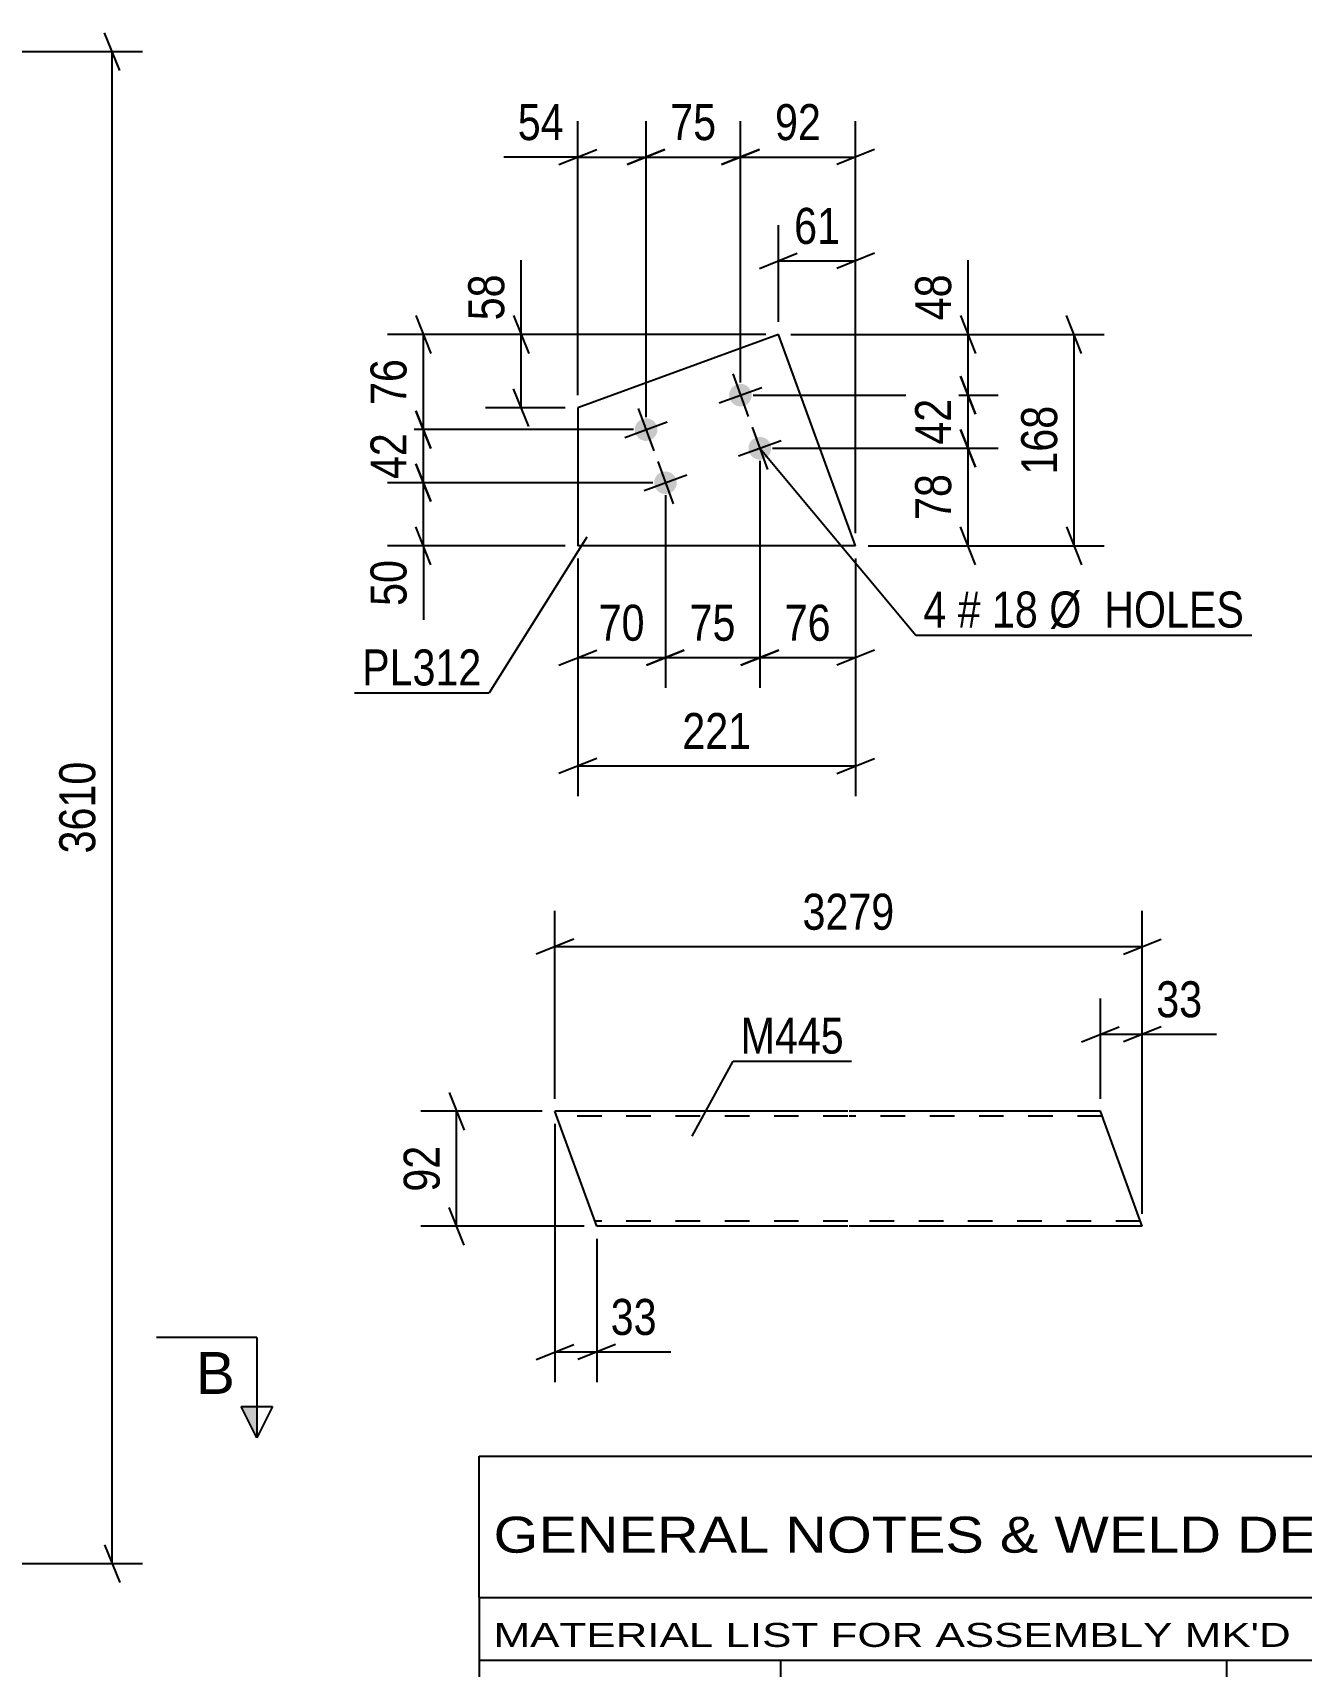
# Model space of a CAD drawing. Header units: millimetres. Extents: x 0 to 594, y 0 to 420.
# Drawn here: x 233.5 to 334.5, y 130 to 260 of the extents above; entities that cross this region are included whole.
import ezdxf

# ---------------------------------------------------------------- set-up
doc = ezdxf.new("R2010")
doc.units = ezdxf.units.MM
doc.linetypes.add('DXK_LINE_DOT2', pattern=[3.9198, 1.9599, -1.9599])
doc.styles.add('Arial', font='ARIAL.TTF', dxfattribs={"height": 0.2})
doc.styles.add('Arial Narrow', font='ARIALN.TTF', dxfattribs={"height": 0.2})

# ---------------------------------------------------------------- blocks, each defined once
blk = doc.blocks.new('Part-570323116-17595 - 17594')
at = {"color": 2, "linetype": 'Continuous'}
for p, q in [((298.36, 174.19), (275.03, 174.19)), ((278.36, 165.04), (275.03, 174.19)), ((318.46, 174.19), (298.46, 174.19)), ((321.5, 165.84), (318.46, 174.19)), ((321.79, 165.04), (321.5, 165.84)), ((298.36, 165.04), (278.36, 165.04)), ((321.79, 165.04), (298.46, 165.04))]:
    blk.add_line(p, q, dxfattribs=at)
at = {"color": 7, "linetype": 'DXK_LINE_DOT2'}
for p, q in [((298.36, 173.79), (275.17, 173.79)), ((318.6, 173.79), (298.46, 173.79)), ((298.36, 165.44), (278.21, 165.44)), ((278.27, 165.27), (278.36, 165.04)), ((321.64, 165.44), (298.46, 165.44)), ((321.77, 165.1), (321.7, 165.27)), ((321.79, 165.04), (321.77, 165.1))]:
    blk.add_line(p, q, dxfattribs=at)
blk = doc.blocks.new('Part-570323116-14296 - 14295')
at = {"color": 2, "linetype": 'Continuous'}
for p, q in [((292.83, 236.01), (276.86, 230.18)), ((298.97, 219.19), (292.83, 236.01)), ((276.86, 230.18), (276.86, 219.19)), ((298.97, 219.19), (276.86, 219.19))]:
    blk.add_line(p, q, dxfattribs=at)
blk = doc.blocks.new('Bolt-570323116-14297 - 14295')
at = {"linetype": 'Continuous'}
for points in [[(290.65, 231.49, -1), (288.96, 230.87, -1)], [(283.14, 228.75, -1), (281.45, 228.13, -1)], [(292.2, 227.26, -1), (290.5, 226.65, -1)], [(284.68, 224.52, -1), (282.99, 223.9, -1)]]:
    blk.add_hatch(color=1, dxfattribs=at).paths.add_polyline_path(points)
at = {"color": 1, "linetype": 'Continuous'}
for p, q in [((289.19, 232.87), (290.42, 229.49)), ((288.12, 230.56), (291.5, 231.8)), ((281.67, 230.13), (282.91, 226.75)), ((280.6, 227.82), (283.98, 229.06)), ((289.66, 226.34), (293.04, 227.57)), ((290.73, 228.64), (291.97, 225.26)), ((283.22, 225.9), (284.45, 222.52)), ((282.14, 223.59), (285.53, 224.83))]:
    blk.add_line(p, q, dxfattribs=at)
blk = doc.blocks.new('StraightDimension-570323116-17625 - 17594')
at = {"color": 7, "linetype": 'Continuous'}
for p, q in [((318.46, 175.19), (318.46, 183.17)), ((321.79, 166.04), (321.79, 183.17)), ((316.96, 179.72), (319.96, 180.92)), ((323.29, 180.92), (320.29, 179.72)), ((318.46, 180.32), (321.79, 180.32)), ((321.79, 180.32), (327.7, 180.32)), ((321.79, 180.32), (327.7, 180.32))]:
    blk.add_line(p, q, dxfattribs=at)
at = {"color": 0}
blk.add_wipeout([(327.17, 181.07), (327.17, 185.27), (322.31, 185.27), (322.31, 181.07)], dxfattribs=at)
at = {"color": 3, "style": 'Arial Narrow'}
blk.add_text('33', height=2.863, dxfattribs=at).set_placement((322.91, 181.67))
blk = doc.blocks.new('StraightDimension-570323116-17601 - 17594')
at = {"color": 7, "linetype": 'Continuous'}
for p, q in [((275.03, 175.19), (275.03, 190.14)), ((321.79, 166.04), (321.79, 190.14)), ((276.53, 187.89), (273.53, 186.69)), ((275.03, 187.29), (321.79, 187.29)), ((320.29, 186.69), (323.29, 187.89))]:
    blk.add_line(p, q, dxfattribs=at)
at = {"color": 0}
blk.add_wipeout([(302.67, 188.04), (302.67, 192.24), (294.15, 192.24), (294.15, 188.04)], dxfattribs=at)
at = {"color": 3, "style": 'Arial Narrow'}
blk.add_text('3279', height=2.863, dxfattribs=at).set_placement((294.75, 188.64))
blk = doc.blocks.new('StraightDimension-570323116-17612 - 17594')
at = {"color": 7, "linetype": 'Continuous'}
for p, q in [((275.03, 173.19), (275.03, 152.64)), ((278.36, 164.04), (278.36, 152.64)), ((273.53, 154.44), (276.53, 155.64)), ((275.03, 155.04), (278.36, 155.04)), ((279.86, 155.64), (276.86, 154.44)), ((278.36, 155.04), (284.27, 155.04)), ((278.36, 155.04), (284.27, 155.04))]:
    blk.add_line(p, q, dxfattribs=at)
at = {"color": 0}
blk.add_wipeout([(283.74, 155.79), (283.74, 159.99), (278.88, 159.99), (278.88, 155.79)], dxfattribs=at)
at = {"color": 3, "style": 'Arial Narrow'}
blk.add_text('33', height=2.863, dxfattribs=at).set_placement((279.48, 156.39))
blk = doc.blocks.new('StraightDimension-570323116-18056 - 17594')
at = {"color": 7, "linetype": 'Continuous'}
for p, q in [((266.61, 175.69), (267.81, 172.69)), ((274.03, 174.19), (264.36, 174.19)), ((267.21, 165.04), (267.21, 174.19)), ((267.81, 163.54), (266.61, 166.54)), ((277.36, 165.04), (264.36, 165.04))]:
    blk.add_line(p, q, dxfattribs=at)
at = {"color": 0}
blk.add_wipeout([(266.46, 172.04), (262.26, 172.04), (262.26, 167.19), (266.46, 167.19)], dxfattribs=at)
at = {"color": 3, "style": 'Arial Narrow'}
blk.add_text('92', height=2.863, rotation=90.0002, dxfattribs=at).set_placement((265.86, 167.79))
blk = doc.blocks.new('StraightDimension-570323116-12485 - 2436')
at = {"color": 7, "linetype": 'Continuous'}
for p, q in [((240.39, 257.03), (239.19, 260.03)), ((192.73, 258.53), (242.19, 258.53)), ((239.79, 138.19), (239.79, 258.53)), ((239.19, 139.69), (240.39, 136.69)), ((197.91, 138.19), (242.19, 138.19))]:
    blk.add_line(p, q, dxfattribs=at)
at = {"color": 0}
blk.add_wipeout([(239.04, 202.62), (234.84, 202.62), (234.84, 194.11), (239.04, 194.11)], dxfattribs=at)
at = {"color": 3, "style": 'Arial Narrow'}
blk.add_text('3610', height=2.863, rotation=90.0002, dxfattribs=at).set_placement((238.44, 194.71))
blk = doc.blocks.new('StraightDimension-570323116-14584 - 14295')
at = {"color": 7, "linetype": 'Continuous'}
for p, q in [((289.81, 232.18), (289.81, 252.98)), ((298.97, 220.19), (298.97, 252.98)), ((288.31, 249.53), (291.31, 250.73)), ((289.81, 250.13), (298.97, 250.13)), ((300.47, 250.73), (297.47, 249.53))]:
    blk.add_line(p, q, dxfattribs=at)
at = {"color": 0}
blk.add_wipeout([(296.82, 250.88), (296.82, 255.08), (291.96, 255.08), (291.96, 250.88)], dxfattribs=at)
at = {"color": 3, "style": 'Arial Narrow'}
blk.add_text('92', height=2.863, dxfattribs=at).set_placement((292.56, 251.48))
blk = doc.blocks.new('StraightDimension-570323116-14580 - 14295')
at = {"color": 7, "linetype": 'Continuous'}
for p, q in [((316.97, 234.51), (315.77, 237.51)), ((293.83, 236.01), (318.77, 236.01)), ((316.37, 219.19), (316.37, 236.01)), ((315.77, 220.69), (316.97, 217.69)), ((299.97, 219.19), (318.77, 219.19))]:
    blk.add_line(p, q, dxfattribs=at)
at = {"color": 0}
blk.add_wipeout([(315.62, 230.94), (311.42, 230.94), (311.42, 224.26), (315.62, 224.26)], dxfattribs=at)
at = {"color": 3, "style": 'Arial Narrow'}
blk.add_text('168', height=2.863, rotation=90.0002, dxfattribs=at).set_placement((315.02, 224.86))
blk = doc.blocks.new('StraightDimension-570323116-14574 - 14295')
at = {"color": 7, "linetype": 'Continuous'}
for p, q in [((272.35, 236.01), (272.35, 241.92)), ((272.35, 236.01), (272.35, 241.92)), ((271.75, 237.51), (272.95, 234.51)), ((291.83, 236.01), (269.5, 236.01)), ((272.35, 230.18), (272.35, 236.01)), ((272.95, 228.68), (271.75, 231.68)), ((275.86, 230.18), (269.5, 230.18))]:
    blk.add_line(p, q, dxfattribs=at)
at = {"color": 0}
blk.add_wipeout([(271.6, 241.39), (267.4, 241.39), (267.4, 236.54), (271.6, 236.54)], dxfattribs=at)
at = {"color": 3, "style": 'Arial Narrow'}
blk.add_text('58', height=2.863, rotation=90.0002, dxfattribs=at).set_placement((271, 237.14))
blk = doc.blocks.new('StraightDimension-570323116-14566 - 14295')
at = {"color": 7, "linetype": 'Continuous'}
for p, q in [((292.83, 237.01), (292.83, 244.72)), ((298.97, 220.19), (298.97, 244.72)), ((291.33, 241.27), (294.33, 242.47)), ((292.83, 241.87), (298.97, 241.87)), ((300.47, 242.47), (297.47, 241.27))]:
    blk.add_line(p, q, dxfattribs=at)
at = {"color": 0}
blk.add_wipeout([(298.33, 242.62), (298.33, 246.82), (293.48, 246.82), (293.48, 242.62)], dxfattribs=at)
at = {"color": 3, "style": 'Arial Narrow'}
blk.add_text('61', height=2.863, dxfattribs=at).set_placement((294.08, 243.22))
blk = doc.blocks.new('StraightDimension-570323116-14570 - 14295')
at = {"color": 7, "linetype": 'Continuous'}
for p, q in [((276.86, 218.19), (276.86, 199.27)), ((298.97, 218.19), (298.97, 199.27)), ((278.36, 202.27), (275.36, 201.07)), ((276.86, 201.67), (298.97, 201.67)), ((297.47, 201.07), (300.47, 202.27))]:
    blk.add_line(p, q, dxfattribs=at)
at = {"color": 0}
blk.add_wipeout([(291.26, 202.42), (291.26, 206.62), (284.58, 206.62), (284.58, 202.42)], dxfattribs=at)
at = {"color": 3, "style": 'Arial Narrow'}
blk.add_text('221', height=2.863, dxfattribs=at).set_placement((285.18, 203.02))
blk = doc.blocks.new('StraightDimension-570323116-14585 - 14295')
at = {"color": 7, "linetype": 'Continuous'}
for p, q in [((282.29, 229.44), (282.29, 252.98)), ((289.81, 232.18), (289.81, 252.98)), ((280.79, 249.53), (283.79, 250.73)), ((282.29, 250.13), (289.81, 250.13)), ((291.31, 250.73), (288.31, 249.53))]:
    blk.add_line(p, q, dxfattribs=at)
at = {"color": 0}
blk.add_wipeout([(288.48, 250.88), (288.48, 255.08), (283.62, 255.08), (283.62, 250.88)], dxfattribs=at)
at = {"color": 3, "style": 'Arial Narrow'}
blk.add_text('75', height=2.863, dxfattribs=at).set_placement((284.22, 251.48))
blk = doc.blocks.new('StraightDimension-570323116-14586 - 14295')
at = {"color": 7, "linetype": 'Continuous'}
for p, q in [((276.86, 231.18), (276.86, 252.98)), ((282.29, 229.44), (282.29, 252.98)), ((276.86, 250.13), (270.96, 250.13)), ((276.86, 250.13), (270.96, 250.13)), ((275.36, 249.53), (278.36, 250.73)), ((276.86, 250.13), (282.29, 250.13)), ((283.79, 250.73), (280.79, 249.53))]:
    blk.add_line(p, q, dxfattribs=at)
at = {"color": 0}
blk.add_wipeout([(276.34, 250.88), (276.34, 255.08), (271.48, 255.08), (271.48, 250.88)], dxfattribs=at)
at = {"color": 3, "style": 'Arial Narrow'}
blk.add_text('54', height=2.863, dxfattribs=at).set_placement((272.08, 251.48))
blk = doc.blocks.new('StraightDimension-570323116-14604 - 14295')
at = {"color": 7, "linetype": 'Continuous'}
for p, q in [((263.97, 237.51), (265.17, 234.51)), ((291.83, 236.01), (261.72, 236.01)), ((264.57, 228.44), (264.57, 236.01)), ((265.17, 226.94), (263.97, 229.94)), ((281.29, 228.44), (261.72, 228.44))]:
    blk.add_line(p, q, dxfattribs=at)
at = {"color": 0}
blk.add_wipeout([(263.82, 234.65), (259.62, 234.65), (259.62, 229.8), (263.82, 229.8)], dxfattribs=at)
at = {"color": 3, "style": 'Arial Narrow'}
blk.add_text('76', height=2.863, rotation=90.0002, dxfattribs=at).set_placement((263.22, 230.4))
blk = doc.blocks.new('StraightDimension-570323116-14605 - 14295')
at = {"color": 7, "linetype": 'Continuous'}
for p, q in [((263.97, 229.94), (265.17, 226.94)), ((281.29, 228.44), (261.72, 228.44)), ((264.57, 224.21), (264.57, 228.44)), ((265.17, 222.71), (263.97, 225.71)), ((282.83, 224.21), (261.72, 224.21))]:
    blk.add_line(p, q, dxfattribs=at)
at = {"color": 0}
blk.add_wipeout([(263.82, 228.75), (259.62, 228.75), (259.62, 223.9), (263.82, 223.9)], dxfattribs=at)
at = {"color": 3, "style": 'Arial Narrow'}
blk.add_text('42', height=2.863, rotation=90.0002, dxfattribs=at).set_placement((263.22, 224.5))
blk = doc.blocks.new('StraightDimension-570323116-14606 - 14295')
at = {"color": 7, "linetype": 'Continuous'}
for p, q in [((263.97, 225.71), (265.17, 222.71)), ((282.83, 224.21), (261.72, 224.21)), ((264.57, 219.19), (264.57, 224.21)), ((265.17, 217.69), (263.97, 220.69)), ((275.86, 219.19), (261.72, 219.19)), ((264.57, 219.19), (264.57, 213.29)), ((264.57, 219.19), (264.57, 213.29))]:
    blk.add_line(p, q, dxfattribs=at)
at = {"color": 0}
blk.add_wipeout([(263.82, 218.67), (259.62, 218.67), (259.62, 213.81), (263.82, 213.81)], dxfattribs=at)
at = {"color": 3, "style": 'Arial Narrow'}
blk.add_text('50', height=2.863, rotation=90.0002, dxfattribs=at).set_placement((263.22, 214.41))
blk = doc.blocks.new('StraightDimension-570323116-17277 - 14295')
at = {"color": 7, "linetype": 'Continuous'}
for p, q in [((291.35, 225.95), (291.35, 207.89)), ((298.97, 218.19), (298.97, 207.89)), ((289.85, 209.69), (292.85, 210.89)), ((300.47, 210.89), (297.47, 209.69)), ((291.35, 210.29), (298.97, 210.29))]:
    blk.add_line(p, q, dxfattribs=at)
at = {"color": 0}
blk.add_wipeout([(297.59, 211.04), (297.59, 215.24), (292.73, 215.24), (292.73, 211.04)], dxfattribs=at)
at = {"color": 3, "style": 'Arial Narrow'}
blk.add_text('76', height=2.863, dxfattribs=at).set_placement((293.33, 211.64))
blk = doc.blocks.new('StraightDimension-570323116-17278 - 14295')
at = {"color": 7, "linetype": 'Continuous'}
for p, q in [((291.35, 225.95), (291.35, 207.89)), ((283.83, 223.21), (283.83, 207.89)), ((282.33, 209.69), (285.33, 210.89)), ((292.85, 210.89), (289.85, 209.69)), ((283.83, 210.29), (291.35, 210.29))]:
    blk.add_line(p, q, dxfattribs=at)
at = {"color": 0}
blk.add_wipeout([(290.02, 211.04), (290.02, 215.24), (285.16, 215.24), (285.16, 211.04)], dxfattribs=at)
at = {"color": 3, "style": 'Arial Narrow'}
blk.add_text('75', height=2.863, dxfattribs=at).set_placement((285.76, 211.64))
blk = doc.blocks.new('StraightDimension-570323116-17279 - 14295')
at = {"color": 7, "linetype": 'Continuous'}
for p, q in [((283.83, 223.21), (283.83, 207.89)), ((276.86, 218.19), (276.86, 207.89)), ((275.36, 209.69), (278.36, 210.89)), ((285.33, 210.89), (282.33, 209.69)), ((276.86, 210.29), (283.83, 210.29))]:
    blk.add_line(p, q, dxfattribs=at)
at = {"color": 0}
blk.add_wipeout([(282.78, 211.04), (282.78, 215.24), (277.92, 215.24), (277.92, 211.04)], dxfattribs=at)
at = {"color": 3, "style": 'Arial Narrow'}
blk.add_text('70', height=2.863, dxfattribs=at).set_placement((278.52, 211.64))
blk = doc.blocks.new('StraightDimension-570323116-17300 - 14295')
at = {"color": 7, "linetype": 'Continuous'}
for p, q in [((307.93, 236.01), (307.93, 241.92)), ((307.93, 236.01), (307.93, 241.92)), ((307.33, 237.51), (308.53, 234.51)), ((293.83, 236.01), (310.33, 236.01)), ((307.93, 231.18), (307.93, 236.01)), ((308.53, 229.68), (307.33, 232.68)), ((290.81, 231.18), (310.33, 231.18))]:
    blk.add_line(p, q, dxfattribs=at)
at = {"color": 0}
blk.add_wipeout([(307.18, 241.39), (302.98, 241.39), (302.98, 236.54), (307.18, 236.54)], dxfattribs=at)
at = {"color": 3, "style": 'Arial Narrow'}
blk.add_text('48', height=2.863, rotation=90.0002, dxfattribs=at).set_placement((306.58, 237.14))
blk = doc.blocks.new('StraightDimension-570323116-17301 - 14295')
at = {"color": 7, "linetype": 'Continuous'}
for p, q in [((307.33, 232.68), (308.53, 229.68)), ((290.81, 231.18), (310.33, 231.18)), ((307.93, 226.95), (307.93, 231.18)), ((308.53, 225.45), (307.33, 228.45)), ((292.35, 226.95), (310.33, 226.95))]:
    blk.add_line(p, q, dxfattribs=at)
at = {"color": 0}
blk.add_wipeout([(307.18, 231.5), (302.98, 231.5), (302.98, 226.64), (307.18, 226.64)], dxfattribs=at)
at = {"color": 3, "style": 'Arial Narrow'}
blk.add_text('42', height=2.863, rotation=90.0002, dxfattribs=at).set_placement((306.58, 227.24))
blk = doc.blocks.new('StraightDimension-570323116-17302 - 14295')
at = {"color": 7, "linetype": 'Continuous'}
for p, q in [((307.33, 228.45), (308.53, 225.45)), ((292.35, 226.95), (310.33, 226.95)), ((307.93, 219.19), (307.93, 226.95)), ((308.53, 217.69), (307.33, 220.69)), ((299.97, 219.19), (310.33, 219.19))]:
    blk.add_line(p, q, dxfattribs=at)
at = {"color": 0}
blk.add_wipeout([(307.18, 225.5), (302.98, 225.5), (302.98, 220.65), (307.18, 220.65)], dxfattribs=at)
at = {"color": 3, "style": 'Arial Narrow'}
blk.add_text('78', height=2.863, rotation=90.0002, dxfattribs=at).set_placement((306.58, 221.25))
blk = doc.blocks.new('Unknown-570323116-19384')
at = {"color": 7, "linetype": 'Continuous'}
for p, q in [((269, 146.75), (429, 146.75)), ((269, 135.5), (269, 146.75)), ((269, 135.5), (429, 135.5)), ((269, 135.5), (269, 130.5)), ((269, 130.5), (429, 130.5)), ((269, 130.5), (269, 125.5)), ((293, 130.5), (293, 125.5)), ((328.5, 130.5), (328.5, 125.5))]:
    blk.add_line(p, q, dxfattribs=at)
at = {"color": 7, "style": 'Arial Narrow'}
for s, height, width, p in [('GENERAL NOTES & WELD DETAILS :', 2.8633, 1.4, (270.15, 139.06)), ("MATERIAL LIST FOR ASSEMBLY MK'D", 1.9089, 1.6, (270.15, 131.56))]:
    blk.add_text(s, height=height, dxfattribs=dict(at, width=width)).set_placement(p)
blk = doc.blocks.new('Mark-570323116-17639 - 17594')
at = {"color": 0}
blk.add_wipeout([(298.04, 178.78), (298.04, 181.78), (289.82, 181.78), (289.82, 178.78)], dxfattribs=at)
blk.add_wipeout([(298.04, 178.78), (298.04, 181.78), (289.82, 181.78), (289.82, 178.78)], dxfattribs=at)
at = {"color": 30, "linetype": 'Continuous'}
for p, q in [((285.97, 172.21), (289.22, 178.18)), ((289.22, 178.18), (298.64, 178.18))]:
    blk.add_line(p, q, dxfattribs=at)
at = {"color": 3, "style": 'Arial Narrow'}
blk.add_text('M445', height=2.863, dxfattribs=at).set_placement((289.82, 178.78))
blk = doc.blocks.new('SectionMark-570323116-3160 - 2436')
at = {"linetype": 'Continuous'}
blk.add_hatch(color=6, dxfattribs=at).paths.add_polyline_path([(250.06, 150.69), (251.31, 150.69), (251.31, 148.19)])
at = {"color": 6, "linetype": 'Continuous'}
for p, q in [((251.31, 156.19), (243.31, 156.19)), ((251.31, 156.19), (251.31, 148.19)), ((250.06, 150.69), (252.56, 150.69)), ((251.31, 148.19), (250.06, 150.69)), ((252.56, 150.69), (251.31, 148.19))]:
    blk.add_line(p, q, dxfattribs=at)
at = {"color": 0, "linetype": 'Continuous'}
blk.add_wipeout([(249.56, 151.69), (249.56, 155.19), (246.45, 155.19), (246.45, 151.69)], dxfattribs=at)
at = {"color": 3, "linetype": 'Continuous', "style": 'Arial'}
blk.add_text('B', height=3.34, dxfattribs=at).set_placement((246.45, 151.69))
blk = doc.blocks.new('Mark-570323116-14950 - 14295')
at = {"color": 0}
blk.add_wipeout([(269.19, 208.08), (269.19, 211.08), (259.69, 211.08), (259.69, 208.08)], dxfattribs=at)
blk.add_wipeout([(269.19, 208.08), (269.19, 211.08), (259.69, 211.08), (259.69, 208.08)], dxfattribs=at)
at = {"color": 30, "linetype": 'Continuous'}
for p in [(277.57, 219.88), (259.09, 207.48)]:
    blk.add_line(p, (269.79, 207.48), dxfattribs=at)
at = {"color": 3, "style": 'Arial Narrow'}
blk.add_text('PL312', height=2.863, dxfattribs=at).set_placement((259.69, 208.08))
blk = doc.blocks.new('Mark-570323116-14953 - 14295')
at = {"color": 0}
for points in [[(306.2, 212.69), (306.2, 215.69), (304.37, 215.69), (304.37, 212.69)], [(308.93, 212.69), (308.93, 215.69), (307.1, 215.69), (307.1, 212.69)], [(313.49, 212.69), (313.49, 215.69), (309.83, 215.69), (309.83, 212.69)], [(329.91, 212.69), (329.91, 215.69), (314.39, 215.69), (314.39, 212.69)]]:
    blk.add_wipeout(points, dxfattribs=at)
for points in [[(306.2, 212.69), (306.2, 215.69), (304.37, 215.69), (304.37, 212.69)], [(308.93, 212.69), (308.93, 215.69), (307.1, 215.69), (307.1, 212.69)], [(313.49, 212.69), (313.49, 215.69), (309.83, 215.69), (309.83, 212.69)], [(329.91, 212.69), (329.91, 215.69), (314.39, 215.69), (314.39, 212.69)]]:
    blk.add_wipeout(points, dxfattribs=at)
at = {"color": 7, "linetype": 'Continuous'}
for p, q in [((291.35, 226.95), (303.77, 212.09)), ((303.77, 212.09), (330.51, 212.09))]:
    blk.add_line(p, q, dxfattribs=at)
at = {"color": 3, "style": 'Arial Narrow'}
for s, height, p in [('4', 2.86, (304.37, 212.69)), ('#', 2.86, (307.1, 212.69)), ('18', 2.863, (309.83, 212.69)), ('Ø  HOLES', 2.863, (314.39, 212.69))]:
    blk.add_text(s, height=height, dxfattribs=at).set_placement(p)

msp = doc.modelspace()

# ---------------------------------------------------------------- block references
for name in ['StraightDimension-570323116-12485 - 2436', 'Part-570323116-14296 - 14295', 'Bolt-570323116-14297 - 14295', 'Part-570323116-17595 - 17594', 'Unknown-570323116-19384']:
    msp.add_blockref(name, (0, 0))

# ---------------------------------------------------------------- next in the draw order: block references
for name in ['StraightDimension-570323116-14584 - 14295', 'StraightDimension-570323116-17625 - 17594', 'SectionMark-570323116-3160 - 2436']:
    msp.add_blockref(name, (0, 0))

# ---------------------------------------------------------------- next in the draw order: block references
for name in ['StraightDimension-570323116-14574 - 14295', 'StraightDimension-570323116-14580 - 14295', 'StraightDimension-570323116-17601 - 17594']:
    msp.add_blockref(name, (0, 0))

# ---------------------------------------------------------------- next in the draw order: block references
for name in ['StraightDimension-570323116-14566 - 14295', 'StraightDimension-570323116-14570 - 14295', 'Mark-570323116-17639 - 17594', 'StraightDimension-570323116-17612 - 17594']:
    msp.add_blockref(name, (0, 0))

# ---------------------------------------------------------------- next in the draw order: block references
for name in ['StraightDimension-570323116-14585 - 14295', 'StraightDimension-570323116-17277 - 14295', 'StraightDimension-570323116-18056 - 17594']:
    msp.add_blockref(name, (0, 0))

# ---------------------------------------------------------------- next in the draw order: block references
msp.add_blockref('StraightDimension-570323116-14586 - 14295', (0, 0))

# ---------------------------------------------------------------- next in the draw order: block references
msp.add_blockref('StraightDimension-570323116-14604 - 14295', (0, 0))

# ---------------------------------------------------------------- next in the draw order: block references
for name in ['StraightDimension-570323116-17300 - 14295', 'StraightDimension-570323116-14605 - 14295']:
    msp.add_blockref(name, (0, 0))

# ---------------------------------------------------------------- next in the draw order: block references
msp.add_blockref('StraightDimension-570323116-14606 - 14295', (0, 0))

# ---------------------------------------------------------------- next in the draw order: block references
msp.add_blockref('StraightDimension-570323116-17278 - 14295', (0, 0))

# ---------------------------------------------------------------- next in the draw order: block references
for name in ['StraightDimension-570323116-17301 - 14295', 'StraightDimension-570323116-17279 - 14295']:
    msp.add_blockref(name, (0, 0))

# ---------------------------------------------------------------- next in the draw order: block references
for name in ['StraightDimension-570323116-17302 - 14295', 'Mark-570323116-14950 - 14295']:
    msp.add_blockref(name, (0, 0))

# ---------------------------------------------------------------- next in the draw order: block references
msp.add_blockref('Mark-570323116-14953 - 14295', (0, 0))

doc.saveas('drawing.dxf')
